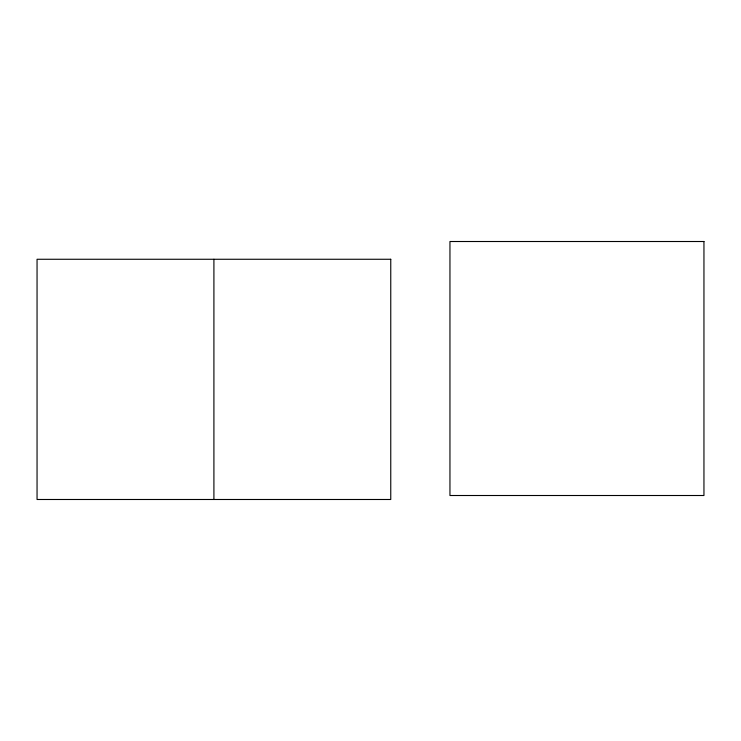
<?xml version="1.0" encoding="UTF-8"?>
<svg xmlns="http://www.w3.org/2000/svg" width="741" height="741" viewBox="0 0 741 741"><rect width="100%" height="100%" fill="white"/><g stroke="black" fill="none" stroke-linecap="round" stroke-linejoin="round"><path stroke-width="1.11" d="M213.908 259.267L213.908 499.49M703.95 241.51L449.954 241.51L449.954 495.507L703.95 495.507L703.95 241.51M390.757 259.267L37.05 259.267L37.05 499.49L390.757 499.49L390.757 259.267"/></g></svg>
